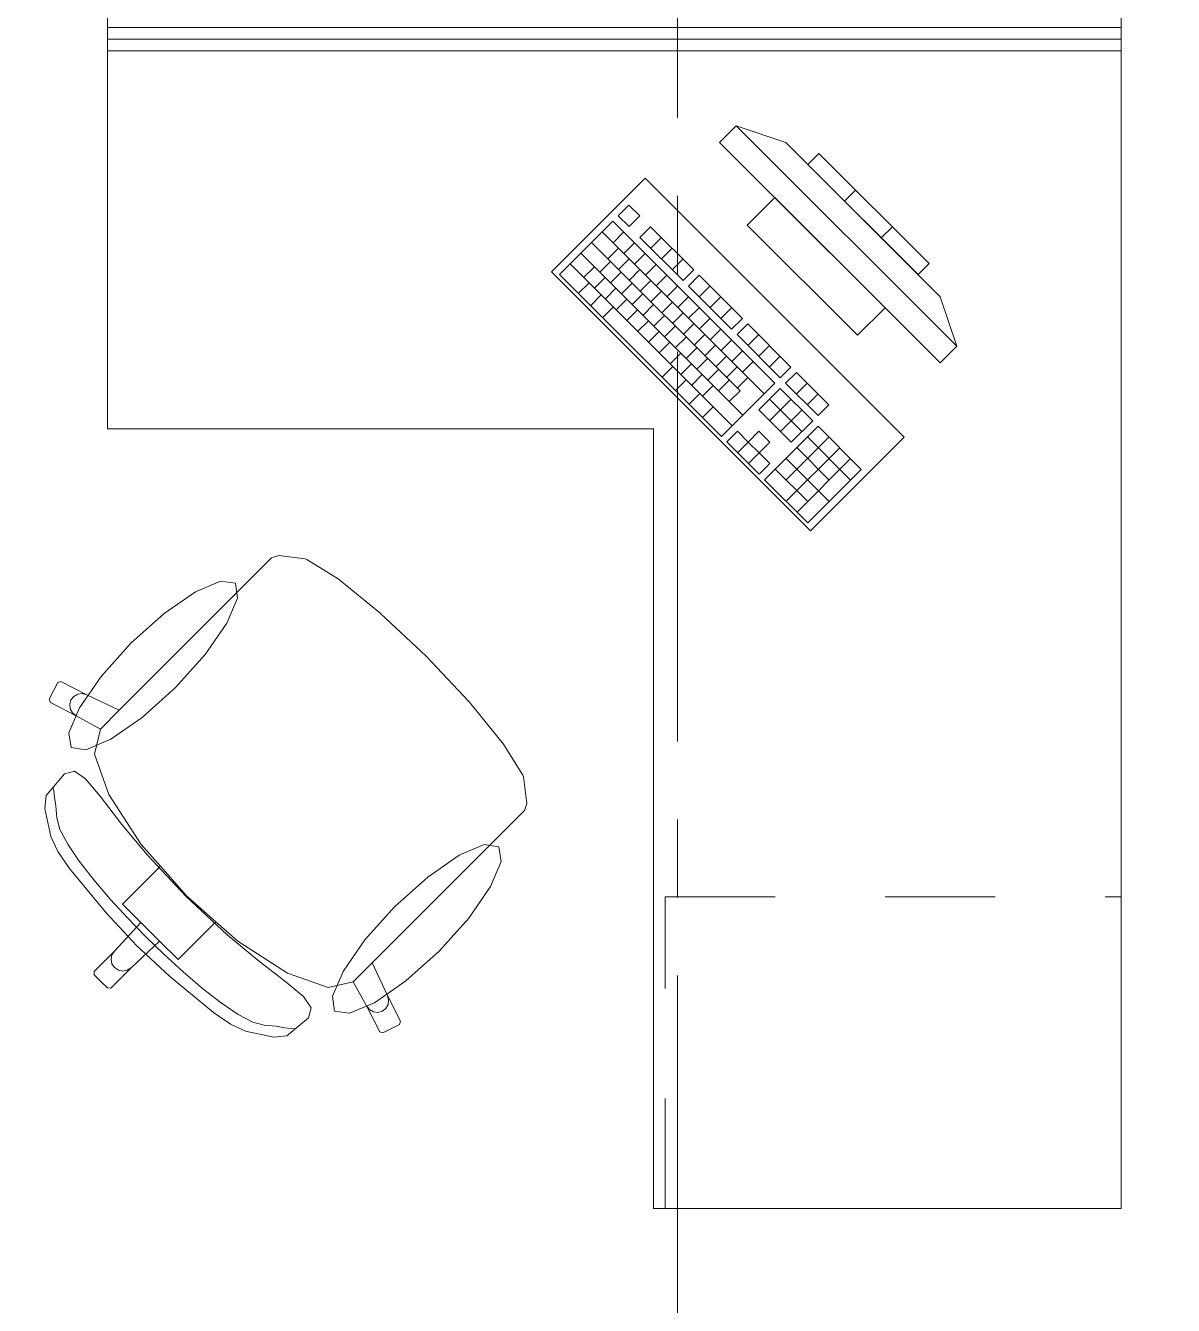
# Model space of a CAD drawing. Header units: inches. Extents: x -38 to 5698, y -33 to 92.
# Drawn here: x 20.234 to 21.706, y 12.188 to 13.83 of the extents above; entities that cross this region are included whole.
import ezdxf

# ---------------------------------------------------------------- set-up
doc = ezdxf.new("R2010")
doc.units = ezdxf.units.IN
doc.header["$MEASUREMENT"] = 0
doc.linetypes.add('Punto & Raya', pattern=[0.65, 0.5, -0.075, 0, -0.075])
doc.linetypes.add('Rayas', pattern=[0.282222, 0.141111, -0.141111])
for name, color, linetype in [('08 _ STR _ EXT _ 10 Vereda Exterior', 7, 'Continuous'), ('Interior - Mobiliario', 7, 'Continuous'), ('Marcador - Secciones', 251, 'Continuous')]:
    doc.layers.add(name, color=color, linetype=linetype)

msp = doc.modelspace()

# ---------------------------------------------------------------- hatches: boundary and pattern name
at = {"layer": '08 _ STR _ EXT _ 10 Vereda Exterior', "linetype": 'Continuous', "lineweight": 13}
h = msp.add_hatch(dxfattribs=at)
h.set_pattern_fill('RETÍCULA_100X100_0002', color=251, style=0, pattern_type=2)
h.set_pattern_definition([(360, (3.7574, 18.3027), (0, 2.53199), []), (90, (3.7574, 18.3027), (-3.6, 0), [])])
h.paths.add_polyline_path([(2.17, 3.6213), (4.2913, 1.5), (9.32, 1.5), (9.32, 6.5), (40.52, 6.5), (40.52, 1.5), (52.92, 1.5), (52.92, 19.0859), (51.57, 19.0859), (51.57, 7.2), (9.07, 7.2), (9.07, 7.85), (6.5201, 7.85, -0.414214), (6.2701, 8.1), (6.2701, 8.85, -0.414213), (6.5201, 9.1), (9.07, 9.1), (9.07, 12), (6.5201, 12, -0.414214), (6.2701, 12.25), (6.2701, 13, -0.414213), (6.5201, 13.25), (9.07, 13.25), (9.07, 16.15), (6.5201, 16.15, -0.414214), (6.2701, 16.4), (6.2701, 17.15, -0.414213), (6.5201, 17.4), (8.77, 17.4), (8.7706, 21.0499), (2.17, 21.0499)])

# ---------------------------------------------------------------- linework, layer by layer
at = {"layer": 'Interior - Mobiliario', "color": 175, "linetype": 'Continuous', "lineweight": 13}
for p, q in [((21.145, 13.701), (21.1238, 13.6798)), ((21.4279, 13.4182), (21.145, 13.701)), ((21.145, 13.701), (21.2087, 13.6798)), ((21.1238, 13.6798), (21.4067, 13.397)), ((21.2087, 13.6798), (21.4067, 13.4818)), ((21.2511, 13.6657), (21.237, 13.6515)), ((21.3925, 13.5242), (21.2511, 13.6657)), ((21.237, 13.6515), (21.3784, 13.5101)), ((21.2841, 13.6044), (21.2982, 13.6185)), ((21.0077, 13.5993), (20.9939, 13.5856)), ((21.0215, 13.5854), (21.0077, 13.5993)), ((21.1945, 13.6091), (21.1592, 13.5737)), ((21.336, 13.4677), (21.1945, 13.6091)), ((20.9871, 13.5787), (20.9185, 13.5101)), ((21.1948, 13.371), (20.9871, 13.5787)), ((20.9939, 13.5856), (21.0078, 13.5717)), ((21.0078, 13.5717), (21.0215, 13.5854)), ((20.9734, 13.565), (21.1811, 13.3573)), ((20.9872, 13.5511), (21.0009, 13.5649)), ((21.0353, 13.5716), (21.0216, 13.5579)), ((21.0907, 13.5162), (21.0353, 13.5716)), ((21.1592, 13.5737), (21.3006, 13.4323)), ((21.3312, 13.5572), (21.3454, 13.5714)), ((20.9597, 13.5513), (21.1501, 13.3609)), ((21.0011, 13.5373), (21.0148, 13.551)), ((21.0216, 13.5579), (21.077, 13.5025)), ((21.0355, 13.544), (21.0492, 13.5577)), ((20.9459, 13.5376), (21.1537, 13.3298)), ((20.9804, 13.5305), (20.9941, 13.5442)), ((20.9943, 13.5167), (21.008, 13.5304)), ((21.0149, 13.5234), (21.0286, 13.5372)), ((21.0493, 13.5302), (21.063, 13.5439)), ((21.0632, 13.5163), (21.0769, 13.53)), ((20.9322, 13.5238), (21.1399, 13.3161)), ((20.9495, 13.5065), (20.9633, 13.5202)), ((20.9702, 13.5133), (20.9839, 13.527)), ((20.984, 13.4995), (20.9977, 13.5132)), ((21.0081, 13.5028), (21.0218, 13.5165)), ((21.0288, 13.5096), (21.0425, 13.5233)), ((21.077, 13.5025), (21.0907, 13.5162)), ((21.3784, 13.5101), (21.3925, 13.5242)), ((20.9185, 13.5101), (21.1262, 13.3024)), ((20.9427, 13.4859), (20.9565, 13.4996)), ((20.9634, 13.4927), (20.9771, 13.5064)), ((20.9979, 13.4856), (21.0116, 13.4993)), ((21.022, 13.489), (21.0357, 13.5027)), ((21.0426, 13.4957), (21.0563, 13.5095)), ((21.0977, 13.5093), (21.0839, 13.4955)), ((21.1531, 13.4539), (21.0977, 13.5093)), ((20.9583, 13.4703), (20.972, 13.484)), ((20.9772, 13.4788), (20.9909, 13.4926)), ((21.0117, 13.4718), (21.0254, 13.4855)), ((21.0358, 13.4751), (21.0495, 13.4888)), ((21.0565, 13.4819), (21.0702, 13.4956)), ((21.0703, 13.4681), (21.084, 13.4818)), ((21.0839, 13.4955), (21.1393, 13.4402)), ((21.0978, 13.4817), (21.1115, 13.4954)), ((21.1116, 13.4679), (21.1254, 13.4816)), ((21.4279, 13.4182), (21.4067, 13.4818)), ((20.9739, 13.4547), (20.9876, 13.4685)), ((20.9911, 13.465), (21.0048, 13.4787)), ((21.0049, 13.4511), (21.0186, 13.4649)), ((21.0256, 13.4579), (21.0393, 13.4716)), ((21.0497, 13.4613), (21.0634, 13.475)), ((21.0841, 13.4542), (21.0979, 13.4679)), ((21.1255, 13.454), (21.1392, 13.4677)), ((21.3006, 13.4323), (21.336, 13.4677)), ((21.0188, 13.4373), (21.0325, 13.451)), ((21.0394, 13.4441), (21.0531, 13.4578)), ((21.0635, 13.4474), (21.0772, 13.4611)), ((21.0774, 13.4336), (21.0911, 13.4473)), ((21.098, 13.4404), (21.1117, 13.4541)), ((21.1393, 13.4402), (21.1531, 13.4539)), ((21.16, 13.4469), (21.1463, 13.4332)), ((21.2154, 13.3916), (21.16, 13.4469)), ((21.0326, 13.4234), (21.0463, 13.4372)), ((21.0533, 13.4302), (21.067, 13.444)), ((21.0912, 13.4197), (21.1049, 13.4334)), ((21.1118, 13.4265), (21.1256, 13.4402)), ((21.1463, 13.4332), (21.2017, 13.3778)), ((21.1601, 13.4194), (21.1738, 13.4331)), ((21.0465, 13.4096), (21.0602, 13.4233)), ((21.0671, 13.4164), (21.0808, 13.4301)), ((21.081, 13.4025), (21.0947, 13.4163)), ((21.1051, 13.4059), (21.1188, 13.4196)), ((21.1257, 13.4127), (21.1394, 13.4264)), ((21.174, 13.4055), (21.1877, 13.4193)), ((21.4067, 13.397), (21.4279, 13.4182)), ((21.0603, 13.3958), (21.074, 13.4095)), ((21.0948, 13.3887), (21.1085, 13.4024)), ((21.1189, 13.392), (21.1326, 13.4057)), ((21.1395, 13.3988), (21.1533, 13.4125)), ((21.1534, 13.385), (21.1671, 13.3987)), ((21.1878, 13.3917), (21.2015, 13.4054)), ((21.0501, 13.3786), (21.0638, 13.3923)), ((21.0742, 13.3819), (21.0879, 13.3956)), ((21.088, 13.3681), (21.1017, 13.3818)), ((21.1086, 13.3748), (21.1224, 13.3886)), ((21.1327, 13.3782), (21.1465, 13.3919)), ((21.2017, 13.3778), (21.2154, 13.3916)), ((21.2223, 13.3846), (21.2086, 13.3709)), ((21.2638, 13.3431), (21.2223, 13.3846)), ((21.0674, 13.3613), (21.0811, 13.375)), ((21.1019, 13.3542), (21.1156, 13.3679)), ((21.1225, 13.361), (21.1362, 13.3747)), ((21.1262, 13.3024), (21.1948, 13.371)), ((21.1466, 13.3643), (21.1603, 13.378)), ((21.2086, 13.3709), (21.2501, 13.3294)), ((21.2224, 13.3571), (21.2361, 13.3708)), ((21.0847, 13.344), (21.0984, 13.3577)), ((21.1363, 13.3472), (21.1501, 13.3609)), ((21.2017, 13.3641), (21.1743, 13.3366)), ((21.188, 13.3503), (21.2295, 13.3088)), ((21.1881, 13.3228), (21.2156, 13.3502)), ((21.2433, 13.3225), (21.2017, 13.3641)), ((21.2363, 13.3432), (21.25, 13.3569)), ((21.102, 13.3267), (21.1157, 13.3404)), ((21.1743, 13.3366), (21.2158, 13.2951)), ((21.202, 13.3089), (21.2294, 13.3364)), ((21.2501, 13.3294), (21.2638, 13.3431)), ((21.2502, 13.3156), (21.1816, 13.247)), ((21.2158, 13.2951), (21.2433, 13.3225)), ((21.3056, 13.2602), (21.2502, 13.3156)), ((21.1469, 13.3092), (21.1332, 13.2955)), ((21.1607, 13.2954), (21.1469, 13.3092)), ((21.1744, 13.3091), (21.1607, 13.2954)), ((21.1883, 13.2952), (21.1744, 13.3091)), ((21.2092, 13.2469), (21.264, 13.3017)), ((21.2365, 13.3019), (21.2919, 13.2465)), ((21.1332, 13.2955), (21.1747, 13.254)), ((21.147, 13.2816), (21.1607, 13.2954)), ((21.1607, 13.2954), (21.1746, 13.2815)), ((21.1746, 13.2815), (21.1883, 13.2952)), ((21.2093, 13.2193), (21.2779, 13.2879)), ((21.2228, 13.2882), (21.2643, 13.2466)), ((21.1608, 13.2678), (21.1746, 13.2815)), ((21.1884, 13.2677), (21.1746, 13.2815)), ((21.1747, 13.254), (21.1884, 13.2677)), ((21.209, 13.2745), (21.2644, 13.2191)), ((21.2232, 13.2055), (21.2917, 13.2741)), ((21.1953, 13.2607), (21.2369, 13.2192)), ((21.237, 13.1916), (21.3056, 13.2602)), ((21.1816, 13.247), (21.237, 13.1916)), ((20.5494, 13.1467), (20.5274, 13.1248)), ((20.5587, 13.1496), (20.5494, 13.1467)), ((20.5926, 13.1456), (20.5587, 13.1496)), ((20.5947, 13.1447), (20.5926, 13.1456)), ((20.6347, 13.1198), (20.5947, 13.1447)), ((20.5274, 13.1248), (20.5019, 13.0993)), ((20.6884, 13.0762), (20.6347, 13.1198)), ((20.5019, 13.0993), (20.354, 12.9514)), ((20.6892, 13.0755), (20.6884, 13.0762)), ((20.7476, 13.0207), (20.6892, 13.0755)), ((20.7476, 13.0207), (20.8024, 12.9624)), ((20.2792, 12.988), (20.2751, 12.9867)), ((20.3123, 12.971), (20.2792, 12.988)), ((20.2751, 12.9867), (20.2643, 12.9653)), ((20.3008, 12.9719), (20.2957, 12.9691)), ((20.3066, 12.9726), (20.3008, 12.9719)), ((20.3123, 12.971), (20.3066, 12.9726)), ((20.354, 12.9514), (20.3123, 12.971)), ((20.2643, 12.9653), (20.2657, 12.9612)), ((20.2657, 12.9612), (20.2988, 12.9443)), ((20.2921, 12.9645), (20.2905, 12.9589)), ((20.2905, 12.9589), (20.2912, 12.953)), ((20.2957, 12.9691), (20.2921, 12.9645)), ((20.8024, 12.9624), (20.8031, 12.9615)), ((20.8031, 12.9615), (20.8467, 12.9079)), ((20.2912, 12.953), (20.2941, 12.9479)), ((20.2941, 12.9479), (20.2988, 12.9443)), ((20.2988, 12.9443), (20.3298, 12.927)), ((20.3298, 12.9272), (20.354, 12.9514)), ((20.3298, 12.927), (20.3223, 12.895)), ((20.3298, 12.9272), (20.3298, 12.927)), ((20.8467, 12.9079), (20.8716, 12.8678)), ((20.3223, 12.895), (20.3406, 12.843)), ((20.2966, 12.8733), (20.2837, 12.8699)), ((20.3109, 12.8633), (20.2966, 12.8733)), ((20.2837, 12.8699), (20.2605, 12.842)), ((20.3295, 12.841), (20.3109, 12.8633)), ((20.8716, 12.8678), (20.8725, 12.8657)), ((20.8725, 12.8657), (20.8765, 12.8318)), ((20.2605, 12.842), (20.2586, 12.8253)), ((20.2701, 12.8473), (20.2693, 12.8518)), ((20.2709, 12.8393), (20.2701, 12.8473)), ((20.2729, 12.8285), (20.2709, 12.8393)), ((20.3574, 12.8048), (20.3295, 12.841)), ((20.3406, 12.843), (20.382, 12.7792)), ((20.2586, 12.8253), (20.2664, 12.7891)), ((20.2741, 12.8131), (20.2729, 12.8285)), ((20.8765, 12.8318), (20.8736, 12.8225)), ((20.278, 12.7984), (20.2741, 12.8131)), ((20.8736, 12.8225), (20.8516, 12.8005)), ((20.288, 12.7795), (20.278, 12.7984)), ((20.3902, 12.7655), (20.3574, 12.8048)), ((20.8516, 12.8005), (20.8261, 12.775)), ((20.2664, 12.7891), (20.2753, 12.7699)), ((20.3028, 12.7577), (20.288, 12.7795)), ((20.382, 12.7792), (20.4068, 12.7511)), ((20.8261, 12.775), (20.6783, 12.6272)), ((20.2753, 12.7699), (20.2902, 12.7482)), ((20.3214, 12.7339), (20.3028, 12.7577)), ((20.4396, 12.7128), (20.3902, 12.7655)), ((20.2902, 12.7482), (20.3371, 12.6915)), ((20.4068, 12.7511), (20.3794, 12.7237)), ((20.4068, 12.7511), (20.4401, 12.7132)), ((20.3425, 12.7091), (20.3214, 12.7339)), ((20.3651, 12.6845), (20.3425, 12.7091)), ((20.3794, 12.7237), (20.3583, 12.7025)), ((20.4396, 12.7128), (20.4924, 12.6633)), ((20.4779, 12.6799), (20.4401, 12.7132)), ((20.3371, 12.6915), (20.3762, 12.6493)), ((20.3583, 12.7025), (20.3819, 12.6789)), ((20.3819, 12.6789), (20.3479, 12.6424)), ((20.3879, 12.661), (20.3651, 12.6845)), ((20.3819, 12.6789), (20.3938, 12.667)), ((20.4779, 12.6799), (20.4506, 12.6525)), ((20.5061, 12.6551), (20.4779, 12.6799)), ((20.3879, 12.661), (20.4114, 12.6382)), ((20.4058, 12.655), (20.3938, 12.667)), ((20.4924, 12.6633), (20.5317, 12.6306)), ((20.3479, 12.6424), (20.3218, 12.6163)), ((20.3479, 12.6424), (20.3447, 12.6375)), ((20.4058, 12.655), (20.3693, 12.621)), ((20.4184, 12.6102), (20.3762, 12.6493)), ((20.4294, 12.6314), (20.4058, 12.655)), ((20.4506, 12.6525), (20.4294, 12.6314)), ((20.5699, 12.6138), (20.5061, 12.6551)), ((20.3447, 12.6375), (20.3436, 12.6318)), ((20.3436, 12.6318), (20.3447, 12.626)), ((20.3447, 12.626), (20.348, 12.6211)), ((20.4114, 12.6382), (20.436, 12.6157)), ((20.5317, 12.6306), (20.5679, 12.6026)), ((20.6541, 12.6029), (20.6783, 12.6272)), ((20.6783, 12.6272), (20.6979, 12.5854)), ((20.3218, 12.6163), (20.3218, 12.612)), ((20.3218, 12.612), (20.3304, 12.6035)), ((20.3693, 12.621), (20.3432, 12.5949)), ((20.3529, 12.6179), (20.348, 12.6211)), ((20.3587, 12.6167), (20.3529, 12.6179)), ((20.3644, 12.6178), (20.3587, 12.6167)), ((20.3693, 12.621), (20.3644, 12.6178)), ((20.4751, 12.5634), (20.4184, 12.6102)), ((20.436, 12.6157), (20.4608, 12.5945)), ((20.6219, 12.5954), (20.5699, 12.6138)), ((20.3389, 12.595), (20.3304, 12.6035)), ((20.3432, 12.5949), (20.3389, 12.595)), ((20.4608, 12.5945), (20.4846, 12.5759)), ((20.5679, 12.6026), (20.5902, 12.584)), ((20.6538, 12.6029), (20.6219, 12.5954)), ((20.6541, 12.6029), (20.6538, 12.6029)), ((20.6711, 12.5719), (20.6538, 12.6029)), ((20.5902, 12.584), (20.6002, 12.5697)), ((20.6979, 12.5854), (20.6995, 12.5797)), ((20.6979, 12.5854), (20.7148, 12.5523)), ((20.6995, 12.5797), (20.6988, 12.5739)), ((20.4968, 12.5485), (20.4751, 12.5634)), ((20.4846, 12.5759), (20.5064, 12.5611)), ((20.5064, 12.5611), (20.5252, 12.5511)), ((20.6002, 12.5697), (20.5968, 12.5568)), ((20.6748, 12.5673), (20.6711, 12.5719)), ((20.6881, 12.5388), (20.6711, 12.5719)), ((20.6799, 12.5644), (20.6748, 12.5673)), ((20.6858, 12.5637), (20.6799, 12.5644)), ((20.6914, 12.5652), (20.6858, 12.5637)), ((20.696, 12.5688), (20.6914, 12.5652)), ((20.6988, 12.5739), (20.696, 12.5688)), ((20.516, 12.5395), (20.4968, 12.5485)), ((20.5252, 12.5511), (20.54, 12.5472)), ((20.54, 12.5472), (20.5554, 12.5461)), ((20.5554, 12.5461), (20.5661, 12.544)), ((20.5661, 12.544), (20.5742, 12.5432)), ((20.5968, 12.5568), (20.5689, 12.5336)), ((20.7135, 12.5483), (20.6922, 12.5374)), ((20.7148, 12.5523), (20.7135, 12.5483)), ((20.5521, 12.5317), (20.516, 12.5395)), ((20.5689, 12.5336), (20.5521, 12.5317)), ((20.5742, 12.5432), (20.5787, 12.5424)), ((20.6922, 12.5374), (20.6881, 12.5388))]:
    msp.add_line(p, q, dxfattribs=at)
at = {"layer": 'Interior - Mobiliario', "color": 175, "linetype": 'Rayas', "lineweight": 13}
for p, q in [((21.054, 12.3121), (21.054, 12.7121)), ((21.054, 12.7121), (21.639, 12.7121))]:
    msp.add_line(p, q, dxfattribs=at)
at = {"layer": 'Interior - Mobiliario', "color": 175, "linetype": 'Continuous', "lineweight": 13, "flags": 128}
for points in [[(21.639, 13.8121), (21.639, 15.3121), (21.039, 15.3121), (21.039, 14.3121), (20.339, 14.3121), (20.339, 13.8121)], [(20.339, 13.8271), (20.339, 13.7971), (21.639, 13.7971), (21.639, 13.8271)], [(21.639, 13.8121), (21.639, 12.3121), (21.039, 12.3121), (21.039, 13.3121), (20.339, 13.3121), (20.339, 13.8121)], [(21.0284, 13.6338), (20.9082, 13.5136), (21.2405, 13.1813), (21.3607, 13.3015)], [(20.3691, 13.0372), (20.331, 12.9947), (20.303, 12.9543), (20.2894, 12.9223), (20.2922, 12.9034), (20.3111, 12.9005), (20.3432, 12.9141), (20.3836, 12.9421), (20.4261, 12.9803), (20.4642, 13.0227), (20.4922, 13.0631), (20.5058, 13.0952), (20.503, 13.1141), (20.484, 13.117), (20.452, 13.1034), (20.4116, 13.0753)], [(20.7641, 12.6423), (20.7216, 12.6041), (20.6812, 12.5761), (20.6491, 12.5625), (20.6302, 12.5654), (20.6274, 12.5843), (20.641, 12.6163), (20.669, 12.6567), (20.7071, 12.6992), (20.7496, 12.7373), (20.79, 12.7653), (20.8221, 12.779), (20.841, 12.7761), (20.8438, 12.7572), (20.8302, 12.7251), (20.8022, 12.6847)]]:
    msp.add_lwpolyline(points, close=True, dxfattribs=at)
at = {"layer": 'Marcador - Secciones', "color": 251, "linetype": 'Punto & Raya', "lineweight": 13}
msp.add_line((21.07, 46.2111), (21.07, 0.8878), dxfattribs=at)

doc.saveas('drawing.dxf')
